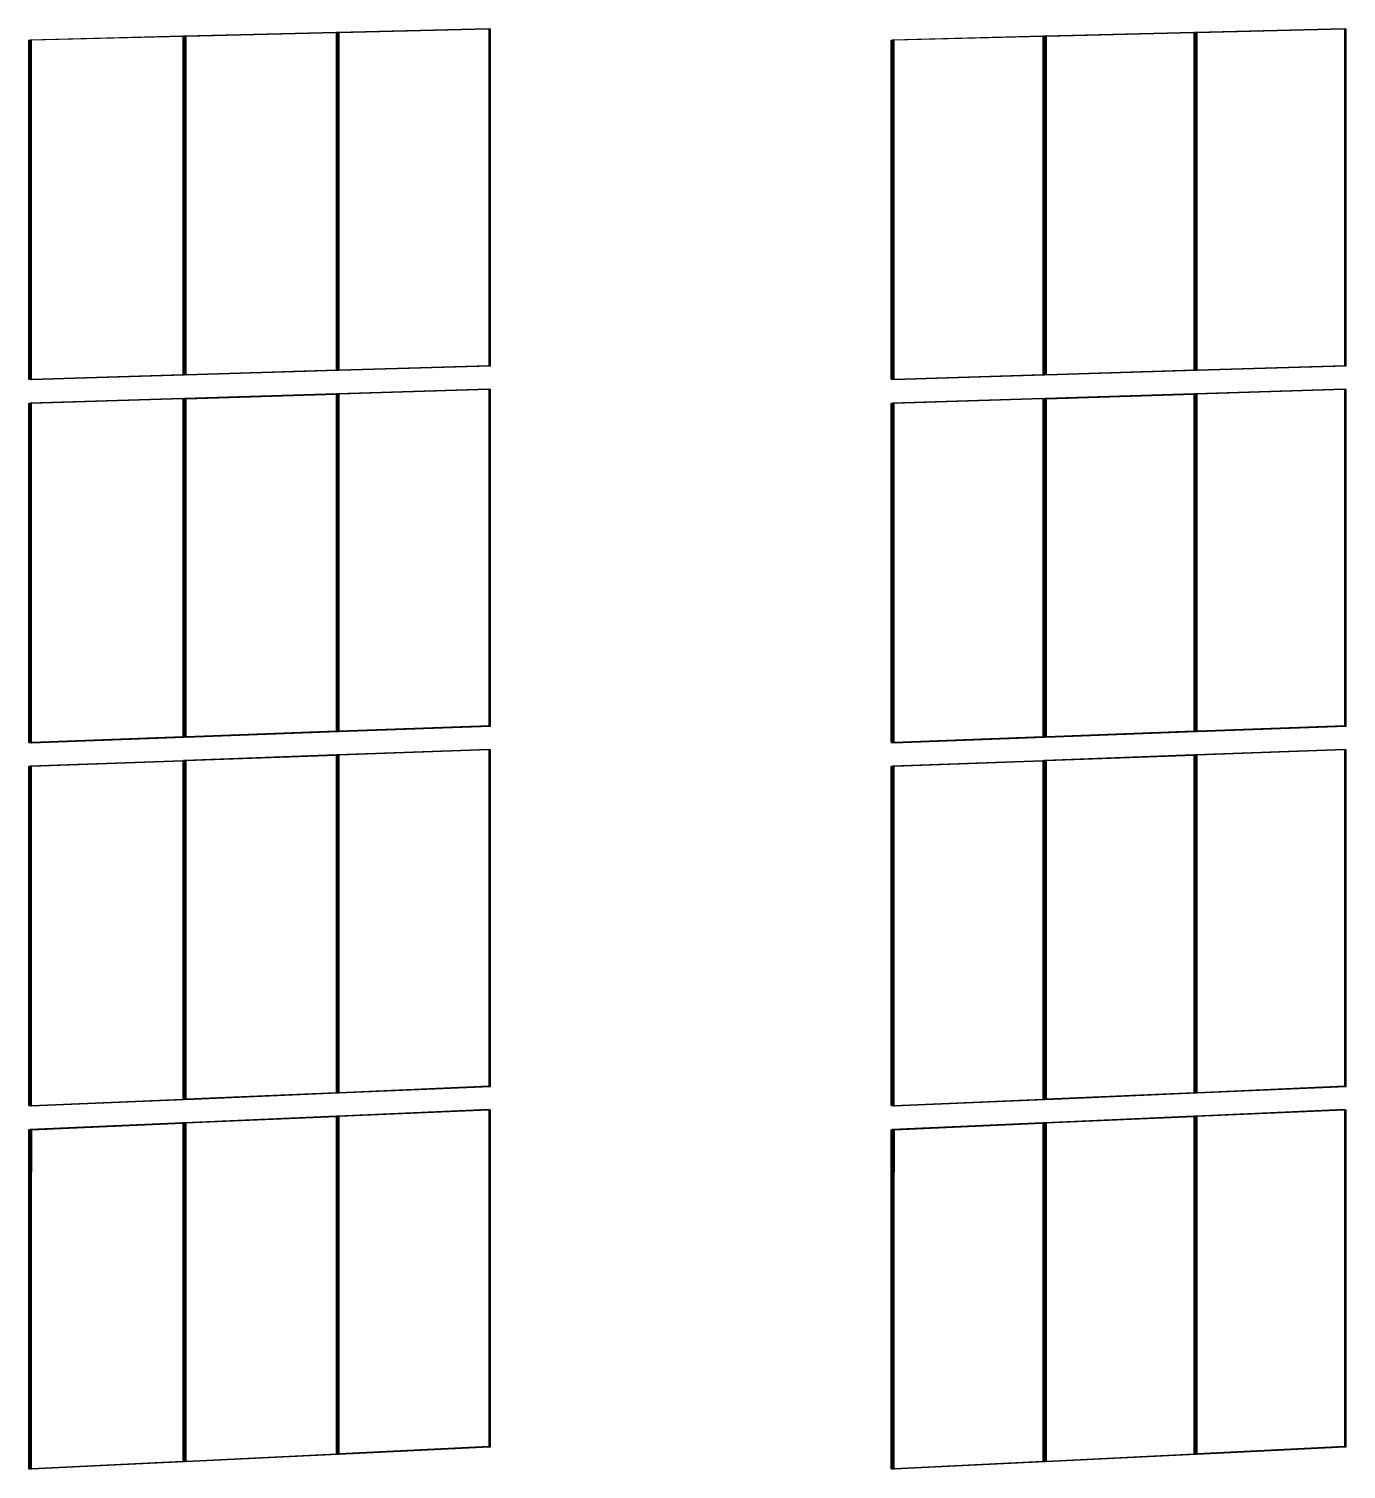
# Model space of a CAD drawing. Header units: inches. Extents: x -3457 to 3579, y -2730 to 2631.
# Drawn here: x 662 to 1100.3, y -950.6 to -471.4 of the extents above; entities that cross this region are included whole.
import ezdxf

# ---------------------------------------------------------------- set-up
doc = ezdxf.new("R2010")
doc.units = ezdxf.units.IN
doc.header["$MEASUREMENT"] = 0

msp = doc.modelspace()

# ---------------------------------------------------------------- linework, layer by layer
for p, q in [((713.17, -473.84), (662.31, -475.09)), ((713.17, -473.93), (662.85, -475.16)), ((713.45, -473.83), (713.17, -473.84)), ((713.17, -473.84), (713.45, -473.88)), ((713.17, -473.84), (713.17, -473.93)), ((713.17, -473.93), (713.17, -586.42)), ((713.45, -473.93), (713.17, -473.93)), ((713.8, -473.83), (713.45, -473.83)), ((713.45, -473.83), (713.8, -473.88)), ((713.45, -473.88), (713.45, -473.83)), ((713.45, -473.88), (713.72, -473.92)), ((713.45, -473.93), (713.45, -473.88)), ((713.72, -473.92), (713.45, -473.93)), ((713.45, -586.41), (713.45, -473.93)), ((713.72, -586.4), (713.72, -473.92)), ((764.3, -472.59), (713.8, -473.83)), ((713.8, -473.83), (714.34, -473.9)), ((713.8, -473.83), (713.8, -473.88)), ((713.8, -473.88), (713.99, -473.91)), ((713.8, -473.88), (713.8, -586.4)), ((714.34, -473.9), (713.99, -473.91)), ((713.99, -586.5), (713.99, -473.91)), ((764.3, -472.68), (714.34, -473.9)), ((714.34, -586.38), (714.34, -473.9)), ((764.39, -472.59), (764.3, -472.59)), ((764.3, -472.59), (764.39, -472.6)), ((764.3, -472.68), (764.3, -472.59)), ((764.3, -584.87), (764.3, -472.68)), ((764.39, -472.68), (764.3, -472.68)), ((764.65, -472.58), (764.39, -472.59)), ((764.39, -472.59), (764.65, -472.63)), ((764.39, -472.59), (764.39, -472.6)), ((764.39, -472.6), (764.65, -472.64)), ((764.39, -472.6), (764.39, -472.68)), ((764.65, -472.67), (764.39, -472.68)), ((764.39, -472.68), (764.39, -584.87)), ((814.98, -471.35), (764.65, -472.58)), ((764.65, -472.58), (765.2, -472.66)), ((764.65, -472.58), (764.65, -472.63)), ((764.65, -472.63), (764.94, -472.67)), ((764.65, -472.63), (764.65, -472.64)), ((764.65, -472.64), (764.65, -472.67)), ((764.65, -472.64), (764.85, -472.67)), ((764.65, -472.67), (764.65, -584.86)), ((764.85, -472.67), (764.65, -472.67)), ((764.94, -472.67), (764.85, -472.67)), ((764.85, -584.85), (764.85, -472.67)), ((765.2, -472.66), (764.94, -472.67)), ((764.94, -584.96), (764.94, -472.67)), ((814.98, -471.44), (765.2, -472.66)), ((765.2, -584.84), (765.2, -472.66)), ((814.98, -471.35), (815.54, -471.43)), ((814.98, -471.35), (814.98, -471.44)), ((815.54, -471.43), (814.98, -471.44)), ((814.98, -471.44), (814.98, -583.34)), ((815.54, -583.43), (815.54, -471.43)), ((999.37, -473.84), (949.26, -475.09)), ((999.37, -473.93), (949.84, -475.16)), ((999.63, -473.83), (999.37, -473.84)), ((999.37, -473.84), (999.63, -473.88)), ((999.37, -473.84), (999.37, -473.93)), ((999.37, -473.93), (999.37, -586.42)), ((999.63, -473.93), (999.37, -473.93)), ((999.98, -473.83), (999.63, -473.83)), ((999.63, -473.83), (999.98, -473.88)), ((999.63, -473.88), (999.63, -473.83)), ((999.63, -473.88), (999.96, -473.92)), ((999.63, -473.93), (999.63, -473.88)), ((999.96, -473.92), (999.63, -473.93)), ((999.63, -586.41), (999.63, -473.93)), ((999.96, -586.4), (999.96, -473.92)), ((1049.74, -472.59), (999.98, -473.83)), ((999.98, -473.83), (1000.57, -473.9)), ((999.98, -473.83), (999.98, -473.88)), ((999.98, -473.88), (1000.23, -473.91)), ((999.98, -473.88), (999.98, -586.4)), ((1000.57, -473.9), (1000.23, -473.91)), ((1000.23, -586.5), (1000.23, -473.91)), ((1049.74, -472.68), (1000.57, -473.9)), ((1000.57, -586.38), (1000.57, -473.9)), ((1049.83, -472.59), (1049.74, -472.59)), ((1049.74, -472.59), (1049.83, -472.6)), ((1049.74, -472.68), (1049.74, -472.59)), ((1049.74, -584.87), (1049.74, -472.68)), ((1049.83, -472.68), (1049.74, -472.68)), ((1050.09, -472.58), (1049.83, -472.59)), ((1049.83, -472.59), (1050.09, -472.62)), ((1049.83, -472.59), (1049.83, -472.6)), ((1049.83, -472.6), (1050.09, -472.63)), ((1049.83, -472.6), (1049.83, -472.68)), ((1050.09, -472.67), (1049.83, -472.68)), ((1049.83, -472.68), (1049.83, -584.87)), ((1099.67, -471.35), (1050.09, -472.58)), ((1050.09, -472.58), (1050.68, -472.66)), ((1050.09, -472.58), (1050.09, -472.62)), ((1050.09, -472.62), (1050.42, -472.67)), ((1050.09, -472.62), (1050.09, -472.63)), ((1050.09, -472.63), (1050.34, -472.67)), ((1050.09, -472.63), (1050.09, -472.67)), ((1050.09, -472.67), (1050.09, -584.86)), ((1050.34, -472.67), (1050.09, -472.67)), ((1050.42, -472.67), (1050.34, -472.67)), ((1050.34, -584.85), (1050.34, -472.67)), ((1050.68, -472.66), (1050.42, -472.67)), ((1050.42, -584.96), (1050.42, -472.67)), ((1099.67, -471.44), (1050.68, -472.66)), ((1050.68, -584.84), (1050.68, -472.66)), ((1099.67, -471.35), (1100.27, -471.43)), ((1099.67, -471.35), (1099.67, -471.44)), ((1100.27, -471.43), (1099.67, -471.44)), ((1099.67, -471.44), (1099.67, -583.34)), ((1100.27, -583.43), (1100.27, -471.43)), ((661.96, -587.97), (661.96, -475.09)), ((661.96, -475.09), (662.5, -475.17)), ((662.31, -475.09), (662.85, -475.16)), ((662.31, -475.09), (662.31, -587.96)), ((662.85, -475.16), (662.5, -475.17)), ((662.5, -588.06), (662.5, -475.17)), ((662.85, -587.94), (662.85, -475.16)), ((948.91, -587.97), (948.91, -475.09)), ((948.91, -475.09), (949.49, -475.17)), ((949.26, -475.09), (949.84, -475.16)), ((949.26, -475.09), (949.26, -587.96)), ((949.84, -475.16), (949.49, -475.17)), ((949.49, -588.06), (949.49, -475.17)), ((949.84, -587.94), (949.84, -475.16)), ((765.2, -584.84), (814.98, -583.34)), ((765.2, -584.95), (815.54, -583.43)), ((814.98, -583.34), (815.54, -583.43)), ((1050.68, -584.84), (1099.67, -583.34)), ((1050.68, -584.95), (1100.27, -583.43)), ((1099.67, -583.34), (1100.27, -583.43)), ((661.96, -587.97), (662.31, -587.96)), ((662.5, -588.06), (661.96, -587.97)), ((662.31, -587.96), (662.85, -587.94)), ((662.31, -587.96), (662.85, -588.05)), ((662.78, -588.05), (662.85, -588.05)), ((662.85, -587.94), (713.17, -586.42)), ((662.85, -588.05), (713.72, -586.51)), ((662.85, -588.05), (662.85, -587.94)), ((713.17, -586.42), (713.72, -586.51)), ((713.45, -586.41), (713.72, -586.4)), ((713.99, -586.5), (713.45, -586.41)), ((713.72, -586.4), (713.8, -586.4)), ((713.72, -586.51), (713.72, -586.4)), ((713.8, -586.4), (714.34, -586.38)), ((713.8, -586.4), (714.34, -586.49)), ((714.28, -586.5), (714.34, -586.49)), ((714.34, -586.38), (764.3, -584.87)), ((714.34, -586.49), (764.85, -584.96)), ((714.34, -586.49), (714.34, -586.38)), ((764.85, -584.96), (764.3, -584.87)), ((764.3, -584.87), (764.39, -584.87)), ((764.39, -584.87), (764.65, -584.86)), ((764.39, -584.87), (764.94, -584.96)), ((764.65, -584.86), (764.85, -584.85)), ((764.65, -584.86), (764.85, -584.89)), ((764.85, -584.85), (765.2, -584.84)), ((764.85, -584.89), (764.85, -584.85)), ((764.85, -584.89), (765.2, -584.95)), ((764.85, -584.96), (764.85, -584.89)), ((764.85, -584.96), (764.94, -584.96)), ((765.14, -584.96), (765.2, -584.95)), ((765.2, -584.95), (765.2, -584.84)), ((948.91, -587.97), (949.26, -587.96)), ((949.49, -588.06), (948.91, -587.97)), ((949.26, -587.96), (949.84, -587.94)), ((949.26, -587.96), (949.84, -588.05)), ((949.78, -588.05), (949.84, -588.05)), ((949.84, -587.94), (999.37, -586.42)), ((949.84, -588.05), (999.96, -586.51)), ((949.84, -588.05), (949.84, -587.94)), ((999.37, -586.42), (999.96, -586.51)), ((999.63, -586.41), (999.96, -586.4)), ((1000.23, -586.5), (999.63, -586.41)), ((999.96, -586.4), (999.98, -586.4)), ((999.96, -586.51), (999.96, -586.4)), ((999.98, -586.4), (1000.57, -586.38)), ((999.98, -586.4), (1000.57, -586.49)), ((1000.51, -586.5), (1000.57, -586.49)), ((1000.57, -586.38), (1049.74, -584.87)), ((1000.57, -586.49), (1050.34, -584.96)), ((1000.57, -586.49), (1000.57, -586.38)), ((1050.34, -584.96), (1049.74, -584.87)), ((1049.74, -584.87), (1049.83, -584.87)), ((1049.83, -584.87), (1050.09, -584.86)), ((1049.83, -584.87), (1050.42, -584.96)), ((1050.09, -584.86), (1050.34, -584.85)), ((1050.09, -584.86), (1050.34, -584.9)), ((1050.34, -584.85), (1050.68, -584.84)), ((1050.34, -584.9), (1050.34, -584.85)), ((1050.34, -584.9), (1050.68, -584.95)), ((1050.34, -584.96), (1050.34, -584.9)), ((1050.34, -584.96), (1050.42, -584.96)), ((1050.62, -584.96), (1050.68, -584.95)), ((1050.68, -584.95), (1050.68, -584.84)), ((764.3, -592.78), (713.79, -594.33)), ((714.34, -594.42), (764.3, -592.89)), ((764.39, -592.77), (764.3, -592.78)), ((764.3, -592.89), (764.3, -592.78)), ((764.3, -592.78), (764.39, -592.79)), ((764.3, -705.05), (764.3, -592.89)), ((764.3, -592.89), (764.39, -592.89)), ((764.39, -592.77), (764.39, -592.79)), ((764.39, -592.77), (764.94, -592.87)), ((764.39, -592.79), (764.39, -592.89)), ((764.39, -592.79), (764.65, -592.84)), ((764.39, -592.89), (764.65, -592.88)), ((764.39, -592.89), (764.39, -705.05)), ((814.98, -591.22), (764.65, -592.77)), ((764.65, -592.77), (765.2, -592.86)), ((764.65, -592.77), (764.65, -592.84)), ((764.65, -592.84), (764.65, -592.88)), ((764.65, -592.84), (764.85, -592.87)), ((764.65, -592.88), (764.85, -592.87)), ((764.65, -592.88), (764.65, -705.04)), ((764.85, -705.04), (764.85, -592.87)), ((764.94, -592.87), (764.85, -592.87)), ((765.2, -592.86), (764.94, -592.87)), ((764.94, -705.17), (764.94, -592.87)), ((814.98, -591.33), (765.2, -592.86)), ((765.2, -705.02), (765.2, -592.86)), ((814.98, -591.22), (815.54, -591.32)), ((814.98, -591.22), (814.98, -591.33)), ((815.54, -591.32), (814.98, -591.33)), ((814.98, -591.33), (814.98, -703.21)), ((815.54, -703.32), (815.54, -591.32)), ((1049.74, -592.78), (999.98, -594.33)), ((1000.57, -594.42), (1049.74, -592.89)), ((1049.82, -592.77), (1049.74, -592.78)), ((1049.74, -592.89), (1049.74, -592.78)), ((1049.74, -592.78), (1049.82, -592.79)), ((1049.74, -705.05), (1049.74, -592.89)), ((1049.74, -592.89), (1049.82, -592.89)), ((1049.82, -592.77), (1049.82, -592.79)), ((1049.82, -592.77), (1050.42, -592.87)), ((1049.82, -592.79), (1049.82, -592.89)), ((1049.82, -592.79), (1050.08, -592.83)), ((1049.82, -592.89), (1050.08, -592.88)), ((1049.82, -592.89), (1049.82, -705.05)), ((1099.67, -591.22), (1050.08, -592.77)), ((1050.08, -592.77), (1050.68, -592.86)), ((1050.08, -592.77), (1050.08, -592.83)), ((1050.08, -592.83), (1050.08, -592.88)), ((1050.08, -592.83), (1050.34, -592.87)), ((1050.08, -592.88), (1050.34, -592.87)), ((1050.08, -592.88), (1050.08, -705.04)), ((1050.34, -705.03), (1050.34, -592.87)), ((1050.42, -592.87), (1050.34, -592.87)), ((1050.68, -592.86), (1050.42, -592.87)), ((1050.42, -705.17), (1050.42, -592.87)), ((1099.67, -591.34), (1050.68, -592.86)), ((1050.68, -705.02), (1050.68, -592.86)), ((1099.67, -591.22), (1100.27, -591.32)), ((1099.67, -591.22), (1099.67, -591.34)), ((1100.27, -591.32), (1099.67, -591.34)), ((1099.67, -591.34), (1099.67, -703.21)), ((1100.27, -703.32), (1100.27, -591.32)), ((661.96, -595.91), (662.49, -596.01)), ((661.96, -708.79), (661.96, -595.91)), ((713.17, -594.34), (662.31, -595.9)), ((662.31, -595.9), (662.31, -708.78)), ((662.31, -595.9), (662.85, -596)), ((662.85, -596), (662.49, -596.01)), ((662.49, -708.9), (662.49, -596.01)), ((713.17, -594.46), (662.85, -596)), ((662.85, -708.76), (662.85, -596)), ((713.17, -594.34), (713.71, -594.44)), ((713.17, -594.34), (713.17, -594.46)), ((713.71, -594.44), (713.17, -594.46)), ((713.17, -594.46), (713.17, -706.92)), ((713.44, -706.91), (713.44, -594.34)), ((713.44, -594.34), (713.99, -594.43)), ((713.71, -707.03), (713.71, -594.44)), ((713.79, -594.33), (713.79, -706.9)), ((713.79, -594.33), (714.34, -594.42)), ((713.99, -594.43), (714.34, -594.42)), ((713.99, -707.02), (713.99, -594.43)), ((714.34, -706.88), (714.34, -594.42)), ((948.91, -595.91), (949.49, -596.01)), ((948.91, -708.79), (948.91, -595.91)), ((999.36, -594.34), (949.25, -595.9)), ((949.25, -595.9), (949.25, -708.78)), ((949.25, -595.9), (949.84, -596)), ((949.84, -596), (949.49, -596.01)), ((949.49, -708.9), (949.49, -596.01)), ((999.36, -594.46), (949.84, -596)), ((949.84, -708.75), (949.84, -596)), ((999.36, -594.34), (999.95, -594.44)), ((999.36, -594.34), (999.36, -594.46)), ((999.95, -594.44), (999.36, -594.46)), ((999.36, -594.46), (999.36, -706.92)), ((999.63, -706.91), (999.63, -594.34)), ((999.63, -594.34), (1000.22, -594.43)), ((999.95, -707.03), (999.95, -594.44)), ((999.98, -594.33), (999.98, -706.9)), ((999.98, -594.33), (1000.57, -594.42)), ((1000.22, -594.43), (1000.57, -594.42)), ((1000.22, -707.02), (1000.22, -594.43)), ((1000.57, -706.88), (1000.57, -594.42)), ((814.98, -703.21), (765.2, -705.02)), ((765.2, -705.16), (815.54, -703.32)), ((814.98, -703.21), (815.54, -703.32)), ((1099.67, -703.21), (1050.68, -705.02)), ((1050.68, -705.16), (1100.27, -703.32)), ((1099.67, -703.21), (1100.27, -703.32)), ((661.96, -708.79), (662.31, -708.78)), ((662.49, -708.9), (661.96, -708.79)), ((662.85, -708.76), (662.31, -708.78)), ((662.31, -708.78), (662.85, -708.89)), ((662.78, -708.89), (662.85, -708.89)), ((713.17, -706.92), (662.85, -708.76)), ((662.85, -708.89), (713.71, -707.03)), ((662.85, -708.89), (662.85, -708.76)), ((713.44, -706.91), (713.17, -706.92)), ((713.17, -706.92), (713.71, -707.03)), ((713.79, -706.9), (713.44, -706.91)), ((713.99, -707.02), (713.44, -706.91)), ((714.34, -706.88), (713.79, -706.9)), ((713.79, -706.9), (714.34, -707.01)), ((714.27, -707.01), (714.34, -707.01)), ((764.3, -705.05), (714.34, -706.88)), ((714.34, -707.01), (764.85, -705.17)), ((714.34, -707.01), (714.34, -706.88)), ((764.39, -705.05), (764.3, -705.05)), ((764.85, -705.17), (764.3, -705.05)), ((764.65, -705.04), (764.39, -705.05)), ((764.39, -705.05), (764.85, -705.15)), ((764.85, -705.04), (764.65, -705.04)), ((764.65, -705.04), (764.85, -705.08)), ((765.2, -705.02), (764.85, -705.04)), ((764.85, -705.08), (764.85, -705.04)), ((764.85, -705.08), (765.2, -705.16)), ((764.85, -705.15), (764.85, -705.08)), ((764.85, -705.15), (764.94, -705.17)), ((764.85, -705.17), (764.85, -705.15)), ((764.85, -705.17), (764.94, -705.17)), ((765.14, -705.16), (765.2, -705.16)), ((765.2, -705.16), (765.2, -705.02)), ((948.91, -708.79), (949.25, -708.78)), ((949.49, -708.9), (948.91, -708.79)), ((949.84, -708.75), (949.25, -708.78)), ((949.25, -708.78), (949.84, -708.89)), ((949.77, -708.89), (949.84, -708.89)), ((999.36, -706.92), (949.84, -708.75)), ((949.84, -708.89), (999.95, -707.03)), ((949.84, -708.89), (949.84, -708.75)), ((999.63, -706.91), (999.36, -706.92)), ((999.36, -706.92), (999.95, -707.03)), ((999.98, -706.9), (999.63, -706.91)), ((1000.22, -707.02), (999.63, -706.91)), ((1000.57, -706.88), (999.98, -706.9)), ((999.98, -706.9), (1000.57, -707.01)), ((1000.51, -707.01), (1000.57, -707.01)), ((1049.74, -705.05), (1000.57, -706.88)), ((1000.57, -707.01), (1050.34, -705.17)), ((1000.57, -707.01), (1000.57, -706.88)), ((1049.82, -705.05), (1049.74, -705.05)), ((1050.34, -705.17), (1049.74, -705.05)), ((1050.08, -705.04), (1049.82, -705.05)), ((1049.82, -705.05), (1050.34, -705.15)), ((1050.34, -705.03), (1050.08, -705.04)), ((1050.08, -705.04), (1050.34, -705.09)), ((1050.68, -705.02), (1050.34, -705.03)), ((1050.34, -705.09), (1050.34, -705.03)), ((1050.34, -705.09), (1050.68, -705.16)), ((1050.34, -705.15), (1050.34, -705.09)), ((1050.34, -705.15), (1050.42, -705.17)), ((1050.34, -705.17), (1050.34, -705.15)), ((1050.34, -705.17), (1050.42, -705.17)), ((1050.62, -705.16), (1050.68, -705.16)), ((1050.68, -705.16), (1050.68, -705.02)), ((764.3, -712.96), (713.79, -714.82)), ((764.3, -713.1), (714.34, -714.94)), ((764.38, -712.96), (764.3, -712.96)), ((764.3, -713.1), (764.3, -712.96)), ((764.3, -712.96), (764.38, -712.98)), ((764.38, -713.09), (764.3, -713.1)), ((764.3, -825.24), (764.3, -713.1)), ((764.65, -712.95), (764.38, -712.96)), ((764.38, -712.96), (764.65, -713.01)), ((764.38, -712.96), (764.38, -712.98)), ((764.38, -712.98), (764.38, -713.09)), ((764.38, -712.98), (764.65, -713.03)), ((764.65, -713.08), (764.38, -713.09)), ((764.38, -713.09), (764.38, -825.24)), ((814.98, -711.09), (764.65, -712.95)), ((764.65, -712.95), (765.2, -713.06)), ((764.65, -712.95), (764.65, -713.01)), ((764.65, -713.01), (764.94, -713.07)), ((764.65, -713.01), (764.65, -713.03)), ((764.65, -713.03), (764.85, -713.07)), ((764.65, -713.03), (764.65, -713.08)), ((764.85, -713.07), (764.65, -713.08)), ((764.65, -713.08), (764.65, -825.22)), ((764.94, -713.07), (764.85, -713.07)), ((764.85, -825.22), (764.85, -713.07)), ((765.2, -713.06), (764.94, -713.07)), ((764.94, -825.21), (764.94, -713.07)), ((814.98, -711.23), (765.2, -713.06)), ((765.2, -825.2), (765.2, -713.06)), ((814.98, -711.09), (815.53, -711.21)), ((814.98, -711.09), (814.98, -711.23)), ((815.53, -711.21), (814.98, -711.23)), ((814.98, -711.23), (814.98, -823.08)), ((815.53, -823.21), (815.53, -711.21)), ((1049.74, -712.96), (999.98, -714.82)), ((1049.74, -713.1), (1000.57, -714.94)), ((1049.82, -712.96), (1049.74, -712.96)), ((1049.74, -713.1), (1049.74, -712.96)), ((1049.74, -712.96), (1049.82, -712.98)), ((1049.82, -713.09), (1049.74, -713.1)), ((1049.74, -825.24), (1049.74, -713.1)), ((1050.08, -712.95), (1049.82, -712.96)), ((1049.82, -712.96), (1049.82, -712.98)), ((1049.82, -712.96), (1050.08, -713.01)), ((1049.82, -712.98), (1049.82, -713.09)), ((1049.82, -712.98), (1050.08, -713.03)), ((1050.08, -713.08), (1049.82, -713.09)), ((1049.82, -713.09), (1049.82, -825.24)), ((1099.67, -711.09), (1050.08, -712.95)), ((1050.08, -712.95), (1050.68, -713.06)), ((1050.08, -712.95), (1050.08, -713.01)), ((1050.08, -713.01), (1050.42, -713.07)), ((1050.08, -713.01), (1050.08, -713.03)), ((1050.08, -713.03), (1050.33, -713.07)), ((1050.08, -713.03), (1050.08, -713.08)), ((1050.33, -713.07), (1050.08, -713.08)), ((1050.08, -713.08), (1050.08, -825.22)), ((1050.42, -713.07), (1050.33, -713.07)), ((1050.33, -825.21), (1050.33, -713.07)), ((1050.68, -713.06), (1050.42, -713.07)), ((1050.42, -825.21), (1050.42, -713.07)), ((1099.67, -711.23), (1050.68, -713.06)), ((1050.68, -825.2), (1050.68, -713.06)), ((1099.67, -711.09), (1100.27, -711.21)), ((1099.67, -711.09), (1099.67, -711.23)), ((1100.27, -711.21), (1099.67, -711.23)), ((1099.67, -711.23), (1099.67, -823.08)), ((1100.27, -823.21), (1100.27, -711.21)), ((661.95, -829.61), (661.95, -716.73)), ((661.95, -716.73), (662.31, -716.81)), ((713.17, -714.85), (662.31, -716.72)), ((662.31, -716.72), (662.85, -716.84)), ((662.31, -716.72), (662.31, -716.81)), ((662.31, -716.81), (662.31, -829.59)), ((662.31, -716.81), (662.49, -716.85)), ((662.85, -716.84), (662.49, -716.85)), ((662.49, -829.59), (662.49, -716.85)), ((713.17, -714.98), (662.85, -716.84)), ((662.85, -829.57), (662.85, -716.84)), ((713.44, -714.84), (713.17, -714.85)), ((713.17, -714.85), (713.17, -714.98)), ((713.17, -714.85), (713.44, -714.9)), ((713.44, -714.97), (713.17, -714.98)), ((713.17, -714.98), (713.17, -827.42)), ((713.79, -714.82), (713.44, -714.84)), ((713.44, -714.84), (713.79, -714.91)), ((713.44, -714.9), (713.44, -714.84)), ((713.44, -714.9), (713.71, -714.96)), ((713.44, -714.97), (713.44, -714.9)), ((713.71, -714.96), (713.44, -714.97)), ((713.44, -827.41), (713.44, -714.97)), ((713.71, -827.4), (713.71, -714.96)), ((713.79, -714.82), (714.34, -714.94)), ((713.79, -714.82), (713.79, -714.91)), ((713.79, -714.91), (713.79, -827.4)), ((713.79, -714.91), (713.99, -714.95)), ((714.34, -714.94), (713.99, -714.95)), ((713.99, -827.54), (713.99, -714.95)), ((714.34, -827.37), (714.34, -714.94)), ((948.9, -829.61), (948.9, -716.73)), ((948.9, -716.73), (949.25, -716.8)), ((999.36, -714.85), (949.25, -716.72)), ((949.25, -716.72), (949.84, -716.84)), ((949.25, -716.72), (949.25, -716.8)), ((949.25, -716.8), (949.25, -829.59)), ((949.25, -716.8), (949.49, -716.85)), ((949.84, -716.84), (949.49, -716.85)), ((949.49, -829.58), (949.49, -716.85)), ((999.36, -714.98), (949.84, -716.84)), ((949.84, -829.57), (949.84, -716.84)), ((999.63, -714.84), (999.36, -714.85)), ((999.36, -714.85), (999.36, -714.98)), ((999.36, -714.85), (999.63, -714.9)), ((999.63, -714.97), (999.36, -714.98)), ((999.36, -714.98), (999.36, -827.42)), ((999.98, -714.82), (999.63, -714.84)), ((999.63, -714.84), (999.98, -714.9)), ((999.63, -714.9), (999.63, -714.84)), ((999.63, -714.9), (999.95, -714.96)), ((999.63, -714.97), (999.63, -714.9)), ((999.95, -714.96), (999.63, -714.97)), ((999.63, -827.41), (999.63, -714.97)), ((999.95, -827.4), (999.95, -714.96)), ((999.98, -714.82), (1000.57, -714.94)), ((999.98, -714.82), (999.98, -714.9)), ((999.98, -714.9), (999.98, -827.4)), ((999.98, -714.9), (1000.22, -714.95)), ((1000.57, -714.94), (1000.22, -714.95)), ((1000.22, -827.54), (1000.22, -714.95)), ((1000.57, -827.37), (1000.57, -714.94)), ((765.2, -825.2), (814.98, -823.08)), ((765.2, -825.36), (815.53, -823.21)), ((814.98, -823.08), (815.53, -823.21)), ((1050.68, -825.2), (1099.67, -823.08)), ((1050.68, -825.36), (1100.27, -823.21)), ((1099.67, -823.08), (1100.27, -823.21)), ((662.85, -829.57), (713.17, -827.42)), ((662.85, -829.73), (713.71, -827.56)), ((713.17, -827.42), (713.71, -827.56)), ((713.44, -827.41), (713.71, -827.4)), ((713.99, -827.54), (713.44, -827.41)), ((713.71, -827.4), (713.79, -827.4)), ((713.71, -827.56), (713.71, -827.4)), ((713.79, -827.4), (714.34, -827.37)), ((713.79, -827.4), (714.34, -827.53)), ((714.27, -827.53), (714.34, -827.53)), ((714.34, -827.37), (764.3, -825.24)), ((714.34, -827.53), (764.85, -825.37)), ((714.34, -827.53), (714.34, -827.37)), ((764.3, -825.24), (764.38, -825.24)), ((764.85, -825.37), (764.3, -825.24)), ((764.38, -825.24), (764.65, -825.22)), ((764.38, -825.24), (764.85, -825.35)), ((764.65, -825.22), (764.85, -825.22)), ((764.65, -825.22), (764.85, -825.27)), ((764.85, -825.22), (764.94, -825.21)), ((764.85, -825.27), (764.85, -825.22)), ((764.85, -825.35), (764.85, -825.27)), ((764.85, -825.27), (764.94, -825.29)), ((764.85, -825.35), (764.94, -825.37)), ((764.85, -825.37), (764.85, -825.35)), ((764.85, -825.37), (764.94, -825.37)), ((764.94, -825.21), (765.2, -825.2)), ((764.94, -825.29), (764.94, -825.21)), ((764.94, -825.29), (765.2, -825.36)), ((764.94, -825.37), (764.94, -825.29)), ((764.94, -825.37), (765.2, -825.36)), ((765.2, -825.36), (765.2, -825.2)), ((949.84, -829.57), (999.36, -827.42)), ((949.84, -829.73), (999.95, -827.56)), ((999.36, -827.42), (999.95, -827.56)), ((999.63, -827.41), (999.95, -827.4)), ((1000.22, -827.54), (999.63, -827.41)), ((999.95, -827.4), (999.98, -827.4)), ((999.95, -827.56), (999.95, -827.4)), ((999.98, -827.4), (1000.57, -827.37)), ((999.98, -827.4), (1000.57, -827.53)), ((1000.5, -827.53), (1000.57, -827.53)), ((1000.57, -827.37), (1049.74, -825.24)), ((1000.57, -827.53), (1050.33, -825.37)), ((1000.57, -827.53), (1000.57, -827.37)), ((1049.74, -825.24), (1049.82, -825.24)), ((1050.33, -825.37), (1049.74, -825.24)), ((1049.82, -825.24), (1050.08, -825.22)), ((1049.82, -825.24), (1050.33, -825.35)), ((1050.08, -825.22), (1050.33, -825.21)), ((1050.08, -825.22), (1050.33, -825.28)), ((1050.33, -825.21), (1050.42, -825.21)), ((1050.33, -825.28), (1050.33, -825.21)), ((1050.33, -825.35), (1050.33, -825.28)), ((1050.33, -825.28), (1050.42, -825.3)), ((1050.33, -825.35), (1050.42, -825.37)), ((1050.33, -825.37), (1050.33, -825.35)), ((1050.33, -825.37), (1050.42, -825.37)), ((1050.42, -825.21), (1050.68, -825.2)), ((1050.42, -825.3), (1050.42, -825.21)), ((1050.42, -825.3), (1050.68, -825.36)), ((1050.42, -825.37), (1050.42, -825.3)), ((1050.42, -825.37), (1050.68, -825.36)), ((1050.68, -825.36), (1050.68, -825.2)), ((661.95, -829.61), (662.31, -829.59)), ((662.49, -829.74), (661.95, -829.61)), ((662.31, -829.59), (662.49, -829.59)), ((662.31, -829.59), (662.49, -829.64)), ((662.49, -829.59), (662.85, -829.57)), ((662.49, -829.64), (662.49, -829.59)), ((662.49, -829.64), (662.85, -829.73)), ((662.49, -829.74), (662.49, -829.64)), ((662.78, -829.73), (662.85, -829.73)), ((662.85, -829.73), (662.85, -829.57)), ((764.3, -833.14), (713.79, -835.32)), ((764.3, -833.3), (714.33, -835.46)), ((764.38, -833.14), (764.3, -833.14)), ((764.3, -833.3), (764.3, -833.14)), ((764.3, -833.14), (764.38, -833.17)), ((764.3, -945.42), (764.3, -833.3)), ((764.38, -833.3), (764.3, -833.3)), ((764.65, -833.13), (764.38, -833.14)), ((764.38, -833.14), (764.65, -833.21)), ((764.38, -833.14), (764.38, -833.17)), ((764.38, -833.17), (764.38, -833.3)), ((764.38, -833.17), (764.65, -833.23)), ((764.65, -833.29), (764.38, -833.3)), ((764.38, -833.3), (764.38, -945.42)), ((814.97, -830.96), (764.65, -833.13)), ((764.65, -833.13), (765.2, -833.26)), ((764.65, -833.13), (764.65, -833.21)), ((764.65, -833.21), (764.93, -833.28)), ((764.65, -833.21), (764.65, -833.23)), ((764.65, -833.23), (764.85, -833.28)), ((764.65, -833.23), (764.65, -833.29)), ((764.85, -833.28), (764.65, -833.29)), ((764.65, -833.29), (764.65, -945.41)), ((764.93, -833.28), (764.85, -833.28)), ((764.85, -945.4), (764.85, -833.28)), ((765.2, -833.26), (764.93, -833.28)), ((764.93, -945.57), (764.93, -833.28)), ((814.97, -831.12), (765.2, -833.26)), ((765.2, -945.38), (765.2, -833.26)), ((814.97, -830.96), (815.53, -831.1)), ((814.97, -830.96), (814.97, -831.12)), ((815.53, -831.1), (814.97, -831.12)), ((814.97, -831.12), (814.97, -942.95)), ((815.12, -942.99), (815.53, -831.1)), ((815.53, -943.1), (815.53, -831.1)), ((948.9, -829.61), (949.25, -829.59)), ((949.49, -829.74), (948.9, -829.61)), ((949.25, -829.59), (949.49, -829.58)), ((949.25, -829.59), (949.49, -829.65)), ((949.49, -829.58), (949.84, -829.57)), ((949.49, -829.65), (949.49, -829.58)), ((949.49, -829.65), (949.84, -829.73)), ((949.49, -829.74), (949.49, -829.65)), ((949.77, -829.73), (949.84, -829.73)), ((949.84, -829.73), (949.84, -829.57)), ((1049.73, -833.14), (999.97, -835.32)), ((1049.73, -833.3), (1000.56, -835.46)), ((1049.82, -833.14), (1049.73, -833.14)), ((1049.73, -833.3), (1049.73, -833.14)), ((1049.73, -833.14), (1049.82, -833.16)), ((1049.73, -945.42), (1049.73, -833.3)), ((1049.82, -833.3), (1049.73, -833.3)), ((1050.08, -833.13), (1049.82, -833.14)), ((1049.82, -833.14), (1050.08, -833.2)), ((1049.82, -833.14), (1049.82, -833.16)), ((1049.82, -833.16), (1049.82, -833.3)), ((1049.82, -833.16), (1050.08, -833.22)), ((1050.08, -833.29), (1049.82, -833.3)), ((1049.82, -833.3), (1049.82, -945.42)), ((1099.66, -830.96), (1050.08, -833.13)), ((1050.08, -833.13), (1050.68, -833.26)), ((1050.08, -833.13), (1050.08, -833.2)), ((1050.08, -833.2), (1050.42, -833.28)), ((1050.08, -833.2), (1050.08, -833.22)), ((1050.08, -833.22), (1050.08, -833.29)), ((1050.08, -833.22), (1050.33, -833.28)), ((1050.33, -833.28), (1050.08, -833.29)), ((1050.08, -833.29), (1050.08, -945.41)), ((1050.42, -833.28), (1050.33, -833.28)), ((1050.33, -945.39), (1050.33, -833.28)), ((1050.68, -833.26), (1050.42, -833.28)), ((1050.42, -945.57), (1050.42, -833.28)), ((1099.66, -831.12), (1050.68, -833.26)), ((1050.68, -945.38), (1050.68, -833.26)), ((1099.66, -830.96), (1100.27, -831.1)), ((1099.66, -830.96), (1099.66, -831.12)), ((1100.27, -831.1), (1099.66, -831.12)), ((1099.66, -831.12), (1099.66, -942.95)), ((1099.86, -943), (1100.27, -831.1)), ((1100.27, -943.1), (1100.27, -831.1)), ((661.95, -950.43), (662.31, -837.54)), ((661.95, -950.43), (661.95, -837.56)), ((661.95, -837.56), (662.49, -837.69)), ((713.17, -835.35), (662.31, -837.54)), ((662.31, -837.54), (662.31, -950.41)), ((662.31, -837.54), (662.84, -837.68)), ((662.84, -837.68), (662.49, -837.69)), ((662.67, -894.13), (662.49, -837.69)), ((662.49, -950.4), (662.49, -837.69)), ((662.84, -837.68), (662.67, -894.13)), ((662.84, -837.68), (713.17, -835.51)), ((662.84, -950.39), (662.84, -837.68)), ((713.44, -835.34), (713.17, -835.35)), ((713.17, -835.35), (713.17, -835.51)), ((713.17, -835.35), (713.44, -835.42)), ((713.17, -835.51), (713.44, -835.5)), ((713.17, -835.51), (713.17, -947.93)), ((713.79, -835.32), (713.44, -835.34)), ((713.44, -835.34), (713.79, -835.42)), ((713.44, -835.42), (713.44, -835.34)), ((713.44, -835.42), (713.71, -835.48)), ((713.44, -835.5), (713.44, -835.42)), ((713.44, -835.5), (713.71, -835.48)), ((713.44, -947.91), (713.44, -835.5)), ((713.71, -835.48), (713.79, -835.48)), ((713.71, -947.9), (713.71, -835.48)), ((713.79, -835.32), (714.33, -835.46)), ((713.79, -835.32), (713.79, -835.42)), ((713.79, -835.42), (713.98, -835.47)), ((713.79, -835.42), (713.79, -835.48)), ((713.79, -835.48), (713.98, -835.47)), ((713.79, -835.48), (713.79, -947.89)), ((713.98, -835.47), (714.33, -835.46)), ((713.98, -948.06), (713.98, -835.47)), ((714.33, -947.87), (714.33, -835.46)), ((948.9, -950.43), (949.25, -837.54)), ((948.9, -950.43), (948.9, -837.56)), ((948.9, -837.56), (949.49, -837.69)), ((999.36, -835.35), (949.25, -837.54)), ((949.25, -837.54), (949.25, -950.41)), ((949.25, -837.54), (949.83, -837.68)), ((949.83, -837.68), (949.49, -837.69)), ((949.66, -894.13), (949.49, -837.69)), ((949.49, -950.4), (949.49, -837.69)), ((949.83, -837.68), (949.66, -894.13)), ((949.83, -837.68), (999.36, -835.51)), ((949.83, -950.38), (949.83, -837.68)), ((999.63, -835.34), (999.36, -835.35)), ((999.36, -835.35), (999.36, -835.51)), ((999.36, -835.35), (999.63, -835.41)), ((999.36, -835.51), (999.63, -835.5)), ((999.36, -835.51), (999.36, -947.93)), ((999.97, -835.32), (999.63, -835.34)), ((999.63, -835.34), (999.97, -835.42)), ((999.63, -835.41), (999.63, -835.34)), ((999.63, -835.41), (999.95, -835.48)), ((999.63, -835.5), (999.63, -835.41)), ((999.63, -835.5), (999.95, -835.48)), ((999.63, -947.91), (999.63, -835.5)), ((999.95, -835.48), (999.97, -835.48)), ((999.95, -947.9), (999.95, -835.48)), ((999.97, -835.32), (1000.56, -835.46)), ((999.97, -835.32), (999.97, -835.42)), ((999.97, -835.42), (1000.22, -835.47)), ((999.97, -835.42), (999.97, -835.48)), ((999.97, -835.48), (1000.22, -835.47)), ((999.97, -835.48), (999.97, -947.89)), ((1000.22, -835.47), (1000.56, -835.46)), ((1000.22, -948.06), (1000.22, -835.47)), ((1000.56, -947.87), (1000.56, -835.46)), ((662.67, -894.13), (662.49, -950.4)), ((662.84, -950.39), (662.67, -894.13)), ((949.66, -894.13), (949.49, -950.4)), ((949.83, -950.38), (949.66, -894.13)), ((765.2, -945.38), (814.97, -942.95)), ((765.2, -945.56), (815.12, -943.12)), ((814.97, -942.95), (815.12, -942.99)), ((815.12, -942.99), (815.53, -943.1)), ((815.12, -943.12), (815.12, -942.99)), ((815.12, -943.12), (815.53, -943.1)), ((1050.68, -945.38), (1099.66, -942.95)), ((1050.68, -945.56), (1099.86, -943.12)), ((1099.66, -942.95), (1099.86, -943)), ((1099.86, -943), (1100.27, -943.1)), ((1099.86, -943.12), (1099.86, -943)), ((1099.86, -943.12), (1100.27, -943.1)), ((662.84, -950.39), (713.17, -947.93)), ((713.71, -948.08), (662.84, -950.57)), ((713.17, -947.93), (713.71, -948.08)), ((713.44, -947.91), (713.71, -947.9)), ((713.98, -948.06), (713.44, -947.91)), ((713.71, -947.9), (713.79, -947.89)), ((713.71, -948.08), (713.71, -947.9)), ((713.79, -947.89), (714.33, -947.87)), ((713.79, -947.89), (714.33, -948.05)), ((714.27, -948.05), (714.33, -948.05)), ((714.33, -947.87), (764.3, -945.42)), ((714.33, -948.05), (764.85, -945.58)), ((714.33, -948.05), (714.33, -947.87)), ((764.3, -945.42), (764.38, -945.42)), ((764.85, -945.58), (764.3, -945.42)), ((764.38, -945.42), (764.65, -945.41)), ((764.38, -945.42), (764.93, -945.57)), ((764.65, -945.41), (764.85, -945.4)), ((764.65, -945.41), (764.85, -945.46)), ((764.85, -945.4), (765.2, -945.38)), ((764.85, -945.46), (764.85, -945.4)), ((764.85, -945.58), (764.85, -945.46)), ((764.85, -945.46), (765.2, -945.56)), ((764.85, -945.58), (764.93, -945.57)), ((765.13, -945.56), (765.2, -945.56)), ((765.2, -945.56), (765.2, -945.38)), ((949.83, -950.38), (999.36, -947.93)), ((999.95, -948.08), (949.83, -950.57)), ((999.36, -947.93), (999.95, -948.08)), ((999.63, -947.91), (999.95, -947.9)), ((1000.22, -948.06), (999.63, -947.91)), ((999.95, -947.9), (999.97, -947.89)), ((999.95, -948.08), (999.95, -947.9)), ((999.97, -947.89), (1000.56, -947.87)), ((999.97, -947.89), (1000.56, -948.05)), ((1000.5, -948.05), (1000.56, -948.05)), ((1000.56, -947.87), (1049.73, -945.42)), ((1000.56, -948.05), (1050.33, -945.58)), ((1000.56, -948.05), (1000.56, -947.87)), ((1049.73, -945.42), (1049.82, -945.42)), ((1050.33, -945.58), (1049.73, -945.42)), ((1049.82, -945.42), (1050.08, -945.41)), ((1049.82, -945.42), (1050.42, -945.57)), ((1050.08, -945.41), (1050.33, -945.39)), ((1050.08, -945.41), (1050.33, -945.47)), ((1050.33, -945.39), (1050.68, -945.38)), ((1050.33, -945.47), (1050.33, -945.39)), ((1050.33, -945.58), (1050.33, -945.47)), ((1050.33, -945.47), (1050.68, -945.56)), ((1050.33, -945.58), (1050.42, -945.57)), ((1050.61, -945.56), (1050.68, -945.56)), ((1050.68, -945.56), (1050.68, -945.38)), ((661.95, -950.43), (662.31, -950.41)), ((662.49, -950.58), (661.95, -950.43)), ((662.31, -950.41), (662.49, -950.4)), ((662.31, -950.41), (662.49, -950.47)), ((662.49, -950.4), (662.84, -950.39)), ((662.49, -950.47), (662.49, -950.4)), ((662.49, -950.47), (662.84, -950.57)), ((662.49, -950.58), (662.49, -950.47)), ((662.78, -950.57), (662.49, -950.58)), ((662.84, -950.57), (662.78, -950.57)), ((662.84, -950.57), (662.84, -950.39)), ((948.9, -950.43), (949.25, -950.41)), ((949.49, -950.58), (948.9, -950.43)), ((949.25, -950.41), (949.49, -950.4)), ((949.25, -950.41), (949.49, -950.47)), ((949.49, -950.4), (949.83, -950.38)), ((949.49, -950.47), (949.49, -950.4)), ((949.49, -950.47), (949.83, -950.57)), ((949.49, -950.58), (949.49, -950.47)), ((949.77, -950.57), (949.49, -950.58)), ((949.83, -950.57), (949.77, -950.57)), ((949.83, -950.57), (949.83, -950.38))]:
    msp.add_line(p, q)

doc.saveas('drawing.dxf')
